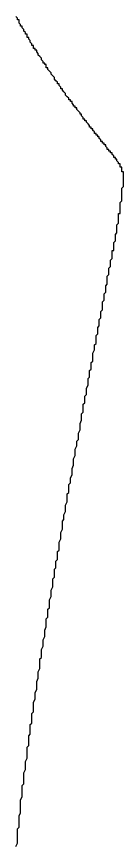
# Model space of a CAD drawing. Header units: millimetres. Extents: x 289 to 9778, y -894 to 6380.
# Drawn here: x 7140.49 to 7141.16, y 581.94 to 587.12 of the extents above; entities that cross this region are included whole.
import ezdxf

# ---------------------------------------------------------------- set-up
doc = ezdxf.new("R2010")
doc.units = ezdxf.units.MM

msp = doc.modelspace()

# ---------------------------------------------------------------- linework, layer by layer
msp.add_polyline3d([(7140.4897, 581.9375, 0), (7140.4997, 581.9575, 0), (7140.4997, 581.9675, 0), (7140.4997, 581.9875, 0), (7140.4997, 581.9975, 0), (7140.4997, 582.0175, 0), (7140.4997, 582.0275, 0), (7140.4997, 582.0475, 0), (7140.5097, 582.0575, 0), (7140.5097, 582.0675, 0), (7140.5097, 582.0875, 0), (7140.5097, 582.0975, 0), (7140.5097, 582.1175, 0), (7140.5097, 582.1275, 0), (7140.5197, 582.1475, 0), (7140.5197, 582.1575, 0), (7140.5197, 582.1675, 0), (7140.5197, 582.1875, 0), (7140.5197, 582.1975, 0), (7140.5197, 582.2175, 0), (7140.5197, 582.2275, 0), (7140.5297, 582.2475, 0), (7140.5297, 582.2575, 0), (7140.5297, 582.2675, 0), (7140.5297, 582.2875, 0), (7140.5297, 582.2975, 0), (7140.5297, 582.3175, 0), (7140.5397, 582.3275, 0), (7140.5397, 582.3375, 0), (7140.5397, 582.3575, 0), (7140.5397, 582.3675, 0), (7140.5397, 582.3875, 0), (7140.5397, 582.3975, 0), (7140.5497, 582.4175, 0), (7140.5497, 582.4275, 0), (7140.5497, 582.4375, 0), (7140.5497, 582.4575, 0), (7140.5497, 582.4675, 0), (7140.5597, 582.4875, 0), (7140.5597, 582.4975, 0), (7140.5597, 582.5075, 0), (7140.5597, 582.5275, 0), (7140.5597, 582.5375, 0), (7140.5597, 582.5575, 0), (7140.5697, 582.5675, 0), (7140.5697, 582.5775, 0), (7140.5697, 582.5975, 0), (7140.5697, 582.6075, 0), (7140.5697, 582.6275, 0), (7140.5797, 582.6375, 0), (7140.5797, 582.6575, 0), (7140.5797, 582.6675, 0), (7140.5797, 582.6775, 0), (7140.5797, 582.6975, 0), (7140.5897, 582.7075, 0), (7140.5897, 582.7275, 0), (7140.5897, 582.7375, 0), (7140.5897, 582.7575, 0), (7140.5897, 582.7675, 0), (7140.5997, 582.7775, 0), (7140.5997, 582.7975, 0), (7140.5997, 582.8075, 0), (7140.5997, 582.8275, 0), (7140.5997, 582.8375, 0), (7140.6097, 582.8575, 0), (7140.6097, 582.8675, 0), (7140.6097, 582.8875, 0), (7140.6097, 582.8975, 0), (7140.6197, 582.9175, 0), (7140.6197, 582.9275, 0), (7140.6197, 582.9375, 0), (7140.6197, 582.9575, 0), (7140.6197, 582.9675, 0), (7140.6297, 582.9875, 0), (7140.6297, 582.9975, 0), (7140.6297, 583.0175, 0), (7140.6297, 583.0275, 0), (7140.6397, 583.0475, 0), (7140.6397, 583.0575, 0), (7140.6397, 583.0775, 0), (7140.6397, 583.0875, 0), (7140.6397, 583.1075, 0), (7140.6497, 583.1175, 0), (7140.6497, 583.1375, 0), (7140.6497, 583.1575, 0), (7140.6497, 583.1675, 0), (7140.6597, 583.1875, 0), (7140.6597, 583.1975, 0), (7140.6597, 583.2175, 0), (7140.6597, 583.2275, 0), (7140.6697, 583.2475, 0), (7140.6697, 583.2575, 0), (7140.6697, 583.2775, 0), (7140.6697, 583.2875, 0), (7140.6797, 583.3075, 0), (7140.6797, 583.3175, 0), (7140.6797, 583.3375, 0), (7140.6797, 583.3575, 0), (7140.6897, 583.3675, 0), (7140.6897, 583.3875, 0), (7140.6897, 583.3975, 0), (7140.6897, 583.4175, 0), (7140.6997, 583.4275, 0), (7140.6997, 583.4475, 0), (7140.6997, 583.4575, 0), (7140.6997, 583.4775, 0), (7140.7097, 583.4975, 0), (7140.7097, 583.5075, 0), (7140.7097, 583.5275, 0), (7140.7097, 583.5375, 0), (7140.7197, 583.5575, 0), (7140.7197, 583.5675, 0), (7140.7197, 583.5875, 0), (7140.7197, 583.6075, 0), (7140.7297, 583.6175, 0), (7140.7297, 583.6375, 0), (7140.7297, 583.6475, 0), (7140.7297, 583.6675, 0), (7140.7397, 583.6775, 0), (7140.7397, 583.6975, 0), (7140.7397, 583.7175, 0), (7140.7497, 583.7275, 0), (7140.7497, 583.7475, 0), (7140.7497, 583.7575, 0), (7140.7497, 583.7775, 0), (7140.7597, 583.7875, 0), (7140.7597, 583.8075, 0), (7140.7597, 583.8275, 0), (7140.7597, 583.8375, 0), (7140.7697, 583.8575, 0), (7140.7697, 583.8675, 0), (7140.7697, 583.8875, 0), (7140.7697, 583.8975, 0), (7140.7797, 583.9175, 0), (7140.7797, 583.9275, 0), (7140.7797, 583.9475, 0), (7140.7797, 583.9675, 0), (7140.7897, 583.9775, 0), (7140.7897, 583.9975, 0), (7140.7897, 584.0075, 0), (7140.7997, 584.0275, 0), (7140.7997, 584.0375, 0), (7140.7997, 584.0575, 0), (7140.7997, 584.0675, 0), (7140.8097, 584.0875, 0), (7140.8097, 584.1075, 0), (7140.8097, 584.1175, 0), (7140.8097, 584.1375, 0), (7140.8197, 584.1475, 0), (7140.8197, 584.1675, 0), (7140.8197, 584.1775, 0), (7140.8197, 584.1975, 0), (7140.8297, 584.2075, 0), (7140.8297, 584.2275, 0), (7140.8297, 584.2375, 0), (7140.8397, 584.2575, 0), (7140.8397, 584.2675, 0), (7140.8397, 584.2875, 0), (7140.8397, 584.2975, 0), (7140.8497, 584.3175, 0), (7140.8497, 584.3275, 0), (7140.8497, 584.3475, 0), (7140.8497, 584.3575, 0), (7140.8597, 584.3775, 0), (7140.8597, 584.3875, 0), (7140.8597, 584.4075, 0), (7140.8597, 584.4175, 0), (7140.8697, 584.4375, 0), (7140.8697, 584.4475, 0), (7140.8697, 584.4675, 0), (7140.8797, 584.4775, 0), (7140.8797, 584.4975, 0), (7140.8797, 584.5075, 0), (7140.8797, 584.5175, 0), (7140.8897, 584.5375, 0), (7140.8897, 584.5475, 0), (7140.8897, 584.5675, 0), (7140.8897, 584.5775, 0), (7140.8997, 584.5975, 0), (7140.8997, 584.6075, 0), (7140.8997, 584.6275, 0), (7140.8997, 584.6375, 0), (7140.9097, 584.6475, 0), (7140.9097, 584.6675, 0), (7140.9097, 584.6775, 0), (7140.9097, 584.6975, 0), (7140.9197, 584.7075, 0), (7140.9197, 584.7175, 0), (7140.9197, 584.7375, 0), (7140.9197, 584.7475, 0), (7140.9297, 584.7575, 0), (7140.9297, 584.7775, 0), (7140.9297, 584.7875, 0), (7140.9297, 584.7975, 0), (7140.9397, 584.8175, 0), (7140.9397, 584.8275, 0), (7140.9397, 584.8375, 0), (7140.9397, 584.8575, 0), (7140.9497, 584.8675, 0), (7140.9497, 584.8775, 0), (7140.9497, 584.8975, 0), (7140.9497, 584.9075, 0), (7140.9597, 584.9175, 0), (7140.9597, 584.9375, 0), (7140.9597, 584.9475, 0), (7140.9597, 584.9575, 0), (7140.9697, 584.9675, 0), (7140.9697, 584.9875, 0), (7140.9697, 584.9975, 0), (7140.9697, 585.0075, 0), (7140.9697, 585.0175, 0), (7140.9797, 585.0375, 0), (7140.9797, 585.0475, 0), (7140.9797, 585.0575, 0), (7140.9797, 585.0675, 0), (7140.9897, 585.0775, 0), (7140.9897, 585.0975, 0), (7140.9897, 585.1075, 0), (7140.9897, 585.1175, 0), (7140.9897, 585.1275, 0), (7140.9997, 585.1375, 0), (7140.9997, 585.1475, 0), (7140.9997, 585.1575, 0), (7140.9997, 585.1775, 0), (7141.0097, 585.1875, 0), (7141.0097, 585.1975, 0), (7141.0097, 585.2075, 0), (7141.0097, 585.2175, 0), (7141.0097, 585.2275, 0), (7141.0197, 585.2375, 0), (7141.0197, 585.2475, 0), (7141.0197, 585.2575, 0), (7141.0197, 585.2675, 0), (7141.0197, 585.2775, 0), (7141.0297, 585.2875, 0), (7141.0297, 585.3075, 0), (7141.0297, 585.3175, 0), (7141.0297, 585.3275, 0), (7141.0297, 585.3375, 0), (7141.0397, 585.3475, 0), (7141.0397, 585.3575, 0), (7141.0397, 585.3675, 0), (7141.0397, 585.3775, 0), (7141.0397, 585.3875, 0), (7141.0497, 585.3975, 0), (7141.0497, 585.4075, 0), (7141.0497, 585.4175, 0), (7141.0497, 585.4175, 0), (7141.0497, 585.4275, 0), (7141.0497, 585.4375, 0), (7141.0597, 585.4475, 0), (7141.0597, 585.4575, 0), (7141.0597, 585.4675, 0), (7141.0597, 585.4775, 0), (7141.0597, 585.4875, 0), (7141.0597, 585.4975, 0), (7141.0697, 585.5075, 0), (7141.0697, 585.5175, 0), (7141.0697, 585.5275, 0), (7141.0697, 585.5275, 0), (7141.0697, 585.5375, 0), (7141.0697, 585.5475, 0), (7141.0797, 585.5575, 0), (7141.0797, 585.5675, 0), (7141.0797, 585.5775, 0), (7141.0797, 585.5775, 0), (7141.0797, 585.5875, 0), (7141.0797, 585.5975, 0), (7141.0897, 585.6075, 0), (7141.0897, 585.6175, 0), (7141.0897, 585.6275, 0), (7141.0897, 585.6275, 0), (7141.0897, 585.6375, 0), (7141.0897, 585.6475, 0), (7141.0897, 585.6575, 0), (7141.0997, 585.6575, 0), (7141.0997, 585.6675, 0), (7141.0997, 585.6775, 0), (7141.0997, 585.6875, 0), (7141.0997, 585.6875, 0), (7141.0997, 585.6975, 0), (7141.0997, 585.7075, 0), (7141.1097, 585.7175, 0), (7141.1097, 585.7175, 0), (7141.1097, 585.7275, 0), (7141.1097, 585.7375, 0), (7141.1097, 585.7375, 0), (7141.1097, 585.7475, 0), (7141.1097, 585.7575, 0), (7141.1097, 585.7575, 0), (7141.1197, 585.7675, 0), (7141.1197, 585.7775, 0), (7141.1197, 585.7775, 0), (7141.1197, 585.7875, 0), (7141.1197, 585.7975, 0), (7141.1197, 585.7975, 0), (7141.1197, 585.8075, 0), (7141.1197, 585.8175, 0), (7141.1197, 585.8175, 0), (7141.1297, 585.8275, 0), (7141.1297, 585.8375, 0), (7141.1297, 585.8375, 0), (7141.1297, 585.8475, 0), (7141.1297, 585.8475, 0), (7141.1297, 585.8575, 0), (7141.1297, 585.8675, 0), (7141.1297, 585.8675, 0), (7141.1297, 585.8775, 0), (7141.1297, 585.8775, 0), (7141.1297, 585.8875, 0), (7141.1397, 585.8875, 0), (7141.1397, 585.8975, 0), (7141.1397, 585.8975, 0), (7141.1397, 585.9075, 0), (7141.1397, 585.9175, 0), (7141.1397, 585.9175, 0), (7141.1397, 585.9275, 0), (7141.1397, 585.9275, 0), (7141.1397, 585.9375, 0), (7141.1397, 585.9375, 0), (7141.1397, 585.9475, 0), (7141.1397, 585.9475, 0), (7141.1397, 585.9575, 0), (7141.1397, 585.9575, 0), (7141.1497, 585.9675, 0), (7141.1497, 585.9675, 0), (7141.1497, 585.9675, 0), (7141.1497, 585.9775, 0), (7141.1497, 585.9775, 0), (7141.1497, 585.9875, 0), (7141.1497, 585.9875, 0), (7141.1497, 585.9975, 0), (7141.1497, 585.9975, 0), (7141.1497, 585.9975, 0), (7141.1497, 586.0075, 0), (7141.1497, 586.0075, 0), (7141.1497, 586.0175, 0), (7141.1497, 586.0175, 0), (7141.1497, 586.0275, 0), (7141.1497, 586.0275, 0), (7141.1497, 586.0275, 0), (7141.1497, 586.0375, 0), (7141.1497, 586.0375, 0), (7141.1497, 586.0375, 0), (7141.1497, 586.0475, 0), (7141.1497, 586.0475, 0), (7141.1497, 586.0475, 0), (7141.1597, 586.0575, 0), (7141.1597, 586.0575, 0), (7141.1597, 586.0575, 0), (7141.1597, 586.0675, 0), (7141.1597, 586.0675, 0), (7141.1597, 586.0675, 0), (7141.1597, 586.0775, 0), (7141.1597, 586.0775, 0), (7141.1597, 586.0775, 0), (7141.1597, 586.0875, 0), (7141.1597, 586.0875, 0), (7141.1597, 586.0875, 0), (7141.1597, 586.0875, 0), (7141.1597, 586.0975, 0), (7141.1597, 586.0975, 0), (7141.1597, 586.0975, 0), (7141.1597, 586.0975, 0), (7141.1597, 586.1075, 0), (7141.1597, 586.1075, 0), (7141.1597, 586.1075, 0), (7141.1597, 586.1075, 0), (7141.1597, 586.1175, 0), (7141.1597, 586.1175, 0), (7141.1597, 586.1175, 0), (7141.1597, 586.1175, 0), (7141.1597, 586.1175, 0), (7141.1597, 586.1275, 0), (7141.1597, 586.1275, 0), (7141.1597, 586.1275, 0), (7141.1597, 586.1275, 0), (7141.1597, 586.1275, 0), (7141.1597, 586.1375, 0), (7141.1597, 586.1375, 0), (7141.1597, 586.1375, 0), (7141.1597, 586.1375, 0), (7141.1597, 586.1375, 0), (7141.1597, 586.1375, 0), (7141.1597, 586.1375, 0), (7141.1597, 586.1475, 0), (7141.1597, 586.1475, 0), (7141.1497, 586.1475, 0), (7141.1497, 586.1475, 0), (7141.1497, 586.1475, 0), (7141.1497, 586.1475, 0), (7141.1497, 586.1475, 0), (7141.1497, 586.1475, 0), (7141.1497, 586.1575, 0), (7141.1497, 586.1575, 0), (7141.1497, 586.1575, 0), (7141.1497, 586.1575, 0), (7141.1497, 586.1575, 0), (7141.1497, 586.1575, 0), (7141.1497, 586.1575, 0), (7141.1497, 586.1575, 0), (7141.1497, 586.1575, 0), (7141.1497, 586.1575, 0), (7141.1497, 586.1675, 0), (7141.1497, 586.1675, 0), (7141.1497, 586.1675, 0), (7141.1497, 586.1675, 0), (7141.1497, 586.1675, 0), (7141.1497, 586.1675, 0), (7141.1497, 586.1675, 0), (7141.1497, 586.1675, 0), (7141.1497, 586.1675, 0), (7141.1497, 586.1675, 0), (7141.1497, 586.1675, 0), (7141.1497, 586.1775, 0), (7141.1497, 586.1775, 0), (7141.1497, 586.1775, 0), (7141.1497, 586.1775, 0), (7141.1497, 586.1775, 0), (7141.1497, 586.1775, 0), (7141.1397, 586.1775, 0), (7141.1397, 586.1775, 0), (7141.1397, 586.1775, 0), (7141.1397, 586.1775, 0), (7141.1397, 586.1875, 0), (7141.1397, 586.1875, 0), (7141.1397, 586.1875, 0), (7141.1397, 586.1875, 0), (7141.1397, 586.1875, 0), (7141.1397, 586.1875, 0), (7141.1397, 586.1875, 0), (7141.1397, 586.1875, 0), (7141.1397, 586.1875, 0), (7141.1397, 586.1975, 0), (7141.1397, 586.1975, 0), (7141.1397, 586.1975, 0), (7141.1297, 586.1975, 0), (7141.1297, 586.1975, 0), (7141.1297, 586.1975, 0), (7141.1297, 586.1975, 0), (7141.1297, 586.2075, 0), (7141.1297, 586.2075, 0), (7141.1297, 586.2075, 0), (7141.1297, 586.2075, 0), (7141.1297, 586.2075, 0), (7141.1297, 586.2075, 0), (7141.1197, 586.2175, 0), (7141.1197, 586.2175, 0), (7141.1197, 586.2175, 0), (7141.1197, 586.2175, 0), (7141.1197, 586.2175, 0), (7141.1197, 586.2175, 0), (7141.1197, 586.2275, 0), (7141.1197, 586.2275, 0), (7141.1097, 586.2275, 0), (7141.1097, 586.2275, 0), (7141.1097, 586.2275, 0), (7141.1097, 586.2375, 0), (7141.1097, 586.2375, 0), (7141.1097, 586.2375, 0), (7141.0997, 586.2375, 0), (7141.0997, 586.2475, 0), (7141.0997, 586.2475, 0), (7141.0997, 586.2475, 0), (7141.0997, 586.2475, 0), (7141.0997, 586.2475, 0), (7141.0897, 586.2575, 0), (7141.0897, 586.2575, 0), (7141.0897, 586.2575, 0), (7141.0897, 586.2575, 0), (7141.0897, 586.2675, 0), (7141.0797, 586.2675, 0), (7141.0797, 586.2675, 0), (7141.0797, 586.2675, 0), (7141.0797, 586.2775, 0), (7141.0797, 586.2775, 0), (7141.0697, 586.2775, 0), (7141.0697, 586.2875, 0), (7141.0697, 586.2875, 0), (7141.0697, 586.2875, 0), (7141.0597, 586.2875, 0), (7141.0597, 586.2975, 0), (7141.0597, 586.2975, 0), (7141.0597, 586.2975, 0), (7141.0497, 586.3075, 0), (7141.0497, 586.3075, 0), (7141.0497, 586.3075, 0), (7141.0497, 586.3175, 0), (7141.0397, 586.3175, 0), (7141.0397, 586.3175, 0), (7141.0397, 586.3275, 0), (7141.0397, 586.3275, 0), (7141.0297, 586.3275, 0), (7141.0297, 586.3375, 0), (7141.0297, 586.3375, 0), (7141.0197, 586.3375, 0), (7141.0197, 586.3475, 0), (7141.0197, 586.3475, 0), (7141.0097, 586.3575, 0), (7141.0097, 586.3575, 0), (7141.0097, 586.3575, 0), (7141.0097, 586.3675, 0), (7140.9997, 586.3675, 0), (7140.9997, 586.3675, 0), (7140.9997, 586.3775, 0), (7140.9897, 586.3775, 0), (7140.9897, 586.3875, 0), (7140.9897, 586.3875, 0), (7140.9797, 586.3875, 0), (7140.9797, 586.3975, 0), (7140.9797, 586.3975, 0), (7140.9697, 586.4075, 0), (7140.9697, 586.4075, 0), (7140.9697, 586.4175, 0), (7140.9597, 586.4175, 0), (7140.9597, 586.4175, 0), (7140.9597, 586.4275, 0), (7140.9497, 586.4275, 0), (7140.9497, 586.4375, 0), (7140.9497, 586.4375, 0), (7140.9397, 586.4475, 0), (7140.9397, 586.4475, 0), (7140.9397, 586.4475, 0), (7140.9297, 586.4575, 0), (7140.9297, 586.4575, 0), (7140.9297, 586.4675, 0), (7140.9197, 586.4675, 0), (7140.9197, 586.4775, 0), (7140.9097, 586.4775, 0), (7140.9097, 586.4875, 0), (7140.9097, 586.4875, 0), (7140.8997, 586.4975, 0), (7140.8997, 586.4975, 0), (7140.8997, 586.5075, 0), (7140.8897, 586.5075, 0), (7140.8897, 586.5175, 0), (7140.8897, 586.5175, 0), (7140.8797, 586.5275, 0), (7140.8797, 586.5275, 0), (7140.8697, 586.5375, 0), (7140.8697, 586.5375, 0), (7140.8697, 586.5475, 0), (7140.8597, 586.5475, 0), (7140.8597, 586.5575, 0), (7140.8497, 586.5575, 0), (7140.8497, 586.5675, 0), (7140.8497, 586.5675, 0), (7140.8397, 586.5775, 0), (7140.8397, 586.5775, 0), (7140.8397, 586.5875, 0), (7140.8297, 586.5875, 0), (7140.8297, 586.5975, 0), (7140.8197, 586.5975, 0), (7140.8197, 586.6075, 0), (7140.8197, 586.6075, 0), (7140.8097, 586.6175, 0), (7140.8097, 586.6175, 0), (7140.7997, 586.6275, 0), (7140.7997, 586.6375, 0), (7140.7997, 586.6375, 0), (7140.7897, 586.6475, 0), (7140.7897, 586.6475, 0), (7140.7797, 586.6575, 0), (7140.7797, 586.6575, 0), (7140.7797, 586.6675, 0), (7140.7697, 586.6675, 0), (7140.7697, 586.6775, 0), (7140.7697, 586.6775, 0), (7140.7597, 586.6875, 0), (7140.7597, 586.6975, 0), (7140.7497, 586.6975, 0), (7140.7497, 586.7075, 0), (7140.7497, 586.7075, 0), (7140.7397, 586.7175, 0), (7140.7397, 586.7175, 0), (7140.7297, 586.7275, 0), (7140.7297, 586.7375, 0), (7140.7297, 586.7375, 0), (7140.7197, 586.7475, 0), (7140.7197, 586.7475, 0), (7140.7097, 586.7575, 0), (7140.7097, 586.7575, 0), (7140.7097, 586.7675, 0), (7140.6997, 586.7775, 0), (7140.6997, 586.7775, 0), (7140.6897, 586.7875, 0), (7140.6897, 586.7875, 0), (7140.6897, 586.7975, 0), (7140.6797, 586.7975, 0), (7140.6797, 586.8075, 0), (7140.6797, 586.8175, 0), (7140.6697, 586.8175, 0), (7140.6697, 586.8275, 0), (7140.6597, 586.8275, 0), (7140.6597, 586.8375, 0), (7140.6597, 586.8375, 0), (7140.6497, 586.8475, 0), (7140.6497, 586.8575, 0), (7140.6497, 586.8575, 0), (7140.6397, 586.8675, 0), (7140.6397, 586.8675, 0), (7140.6297, 586.8775, 0), (7140.6297, 586.8775, 0), (7140.6297, 586.8875, 0), (7140.6197, 586.8975, 0), (7140.6197, 586.8975, 0), (7140.6197, 586.9075, 0), (7140.6097, 586.9075, 0), (7140.6097, 586.9175, 0), (7140.5997, 586.9175, 0), (7140.5997, 586.9275, 0), (7140.5997, 586.9375, 0), (7140.5897, 586.9375, 0), (7140.5897, 586.9475, 0), (7140.5897, 586.9475, 0), (7140.5797, 586.9575, 0), (7140.5797, 586.9575, 0), (7140.5797, 586.9675, 0), (7140.5697, 586.9775, 0), (7140.5697, 586.9775, 0), (7140.5697, 586.9875, 0), (7140.5597, 586.9875, 0), (7140.5597, 586.9975, 0), (7140.5597, 587.0075, 0), (7140.5497, 587.0075, 0), (7140.5497, 587.0175, 0), (7140.5497, 587.0175, 0), (7140.5397, 587.0275, 0), (7140.5397, 587.0275, 0), (7140.5397, 587.0375, 0), (7140.5297, 587.0475, 0), (7140.5297, 587.0475, 0), (7140.5297, 587.0575, 0), (7140.5197, 587.0575, 0), (7140.5197, 587.0675, 0), (7140.5197, 587.0675, 0), (7140.5097, 587.0775, 0), (7140.5097, 587.0875, 0), (7140.5097, 587.0875, 0), (7140.5097, 587.0975, 0), (7140.4997, 587.0975, 0), (7140.4997, 587.1075, 0), (7140.4997, 587.1075, 0), (7140.4897, 587.1175, 0)])

doc.saveas('drawing.dxf')
